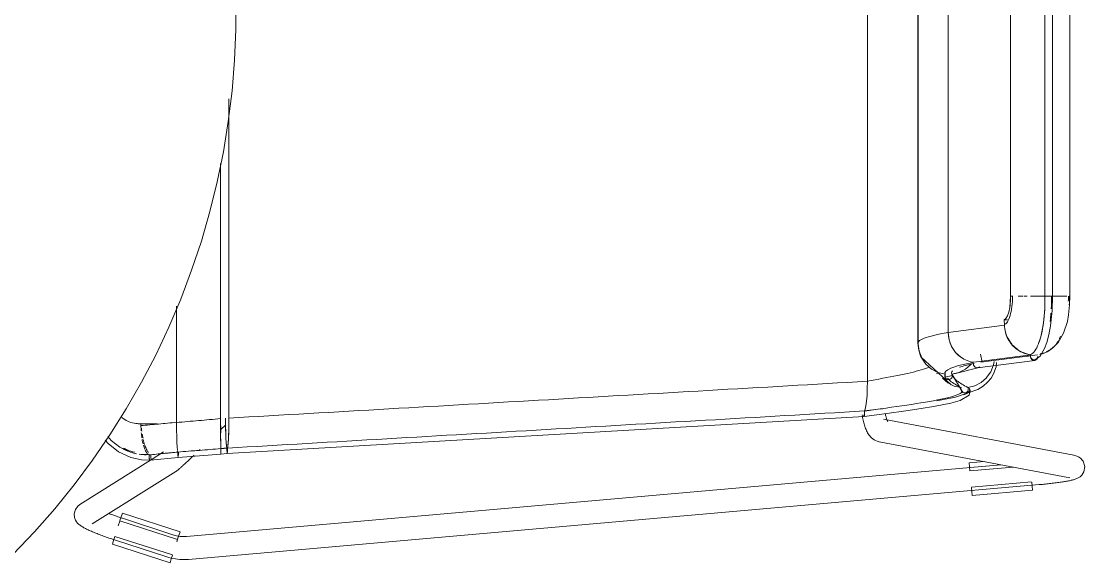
# Model space of a CAD drawing. Header units: millimetres. Extents: x 155927 to 295199, y -4084 to 97293.
# Drawn here: x 157572 to 158126, y 30921 to 31203 of the extents above; entities that cross this region are included whole.
import ezdxf

# ---------------------------------------------------------------- set-up
doc = ezdxf.new("R2010")
doc.units = ezdxf.units.MM
doc.header["$MEASUREMENT"] = 0
doc.layers.add('I-FURN', color=8, linetype='CONTINUOUS', lineweight=9)

msp = doc.modelspace()

# ---------------------------------------------------------------- linework, layer by layer
at = {"layer": 'I-FURN'}
for p, q in [((158012.51, 31015.99), (158012.51, 31399.39)), ((158012.51, 31399.39), (158012.51, 31015.99)), ((158038.86, 31379.54), (158038.86, 31074.74)), ((158039.01, 31035.3), (158039.01, 31380.08)), ((158039.01, 31380.08), (158039.01, 31035.3)), ((158054.61, 31041.33), (158054.61, 31374.04)), ((158054.61, 31374.04), (158054.61, 31041.33)), ((158087.08, 31355.11), (158087.08, 31060.26)), ((158087.14, 31060.26), (158087.14, 31355.11)), ((158104.98, 31355.11), (158104.98, 31060.26)), ((158108.94, 31060.26), (158108.94, 31355.11)), ((158117.98, 31060.26), (158117.98, 31355.11)), ((157683.38, 31199.05), (157683.47, 31207.69)), ((157682.71, 31183.07), (157683.38, 31199.05)), ((157681.41, 31167.12), (157682.71, 31183.07)), ((157679.47, 31151.24), (157681.41, 31167.12)), ((157679.78, 30996.74), (157679.78, 31163.01)), ((157679.78, 31163.01), (157679.78, 30996.74)), ((157676.9, 31135.45), (157679.47, 31151.24)), ((157673.69, 31119.77), (157676.9, 31135.45)), ((157675.46, 30996.47), (157675.46, 31129.3)), ((157675.46, 31129.3), (157675.46, 30996.47)), ((157669.86, 31104.24), (157673.69, 31119.77)), ((157665.42, 31088.87), (157669.86, 31104.24)), ((157660.36, 31073.69), (157665.42, 31088.87)), ((157654.7, 31058.73), (157660.36, 31073.69)), ((158038.86, 31074.74), (158038.86, 31035.83)), ((157648.45, 31044), (157654.7, 31058.73)), ((158086.97, 31057.22), (158086.65, 31054.37)), ((158087.08, 31060.26), (158086.97, 31057.22)), ((158093.45, 31060.26), (158090.99, 31060.26)), ((158095.81, 31060.26), (158093.97, 31060.26)), ((158101, 31060.26), (158097.44, 31060.26)), ((158101.19, 31060.26), (158105.01, 31060.26)), ((158105.01, 31060.26), (158101.19, 31060.26)), ((158104.9, 31054.04), (158104.98, 31060.26)), ((158108.94, 31060.26), (158105.09, 31060.26)), ((158105.09, 31060.26), (158105.31, 31060.26)), ((158105.31, 31060.26), (158105.64, 31060.26)), ((158105.64, 31060.26), (158106.06, 31060.26)), ((158106.06, 31060.26), (158106.53, 31060.26)), ((158106.53, 31060.26), (158107.03, 31060.26)), ((158107.03, 31060.26), (158107.53, 31060.26)), ((158107.53, 31060.26), (158107.98, 31060.26)), ((158107.98, 31060.26), (158108.37, 31060.26)), ((158108.37, 31060.26), (158108.67, 31060.26)), ((158108.67, 31060.26), (158108.87, 31060.26)), ((158108.7, 31060.26), (158111.72, 31060.26)), ((158114.46, 31060.26), (158108.7, 31060.26)), ((158108.79, 31052.7), (158108.94, 31060.26)), ((158108.87, 31060.26), (158108.94, 31060.26)), ((158111.86, 31060.26), (158112.01, 31060.26)), ((158116.49, 31060.26), (158114.73, 31060.26)), ((158117.96, 31060.26), (158117.68, 31060.26)), ((158117.81, 31060.26), (158117.98, 31060.26)), ((158117.9, 31055.74), (158117.98, 31060.26)), ((157652.49, 31055.08), (157652.49, 30994.53)), ((157652.49, 30994.53), (157652.49, 31055.08)), ((158086.14, 31051.88), (158085.47, 31049.9)), ((158086.65, 31054.37), (158086.14, 31051.88)), ((158104.37, 31047.47), (158104.9, 31054.04)), ((158107.99, 31044.81), (158108.79, 31052.7)), ((158117.38, 31050.53), (158117.9, 31055.74)), ((158084.68, 31048.55), (158083.82, 31047.91)), ((158083.82, 31047.91), (158085.48, 31047.91)), ((158083.82, 31047.91), (158083.89, 31045.19)), ((158085.47, 31049.9), (158084.68, 31048.55)), ((158103.77, 31043.46), (158104.37, 31047.47)), ((158114.7, 31040.89), (158116.73, 31047.04)), ((158116.73, 31047.04), (158117.38, 31050.53)), ((157641.61, 31029.54), (157648.45, 31044)), ((158083.89, 31045.19), (158054.61, 31041.33)), ((158054.61, 31041.33), (158055.09, 31037.56)), ((158102.81, 31039.03), (158103.77, 31043.46)), ((158106.05, 31036.06), (158107.13, 31040.1)), ((158107.13, 31040.1), (158107.99, 31044.81)), ((158111.83, 31036.17), (158114.7, 31040.89)), ((158039.3, 31032.08), (158038.86, 31035.83)), ((158039.49, 31031.51), (158039.01, 31035.3)), ((158039.01, 31035.3), (158039.48, 31031.5)), ((158055.09, 31037.56), (158056.4, 31034.02)), ((158101.71, 31035.59), (158102.81, 31039.03)), ((158104.85, 31032.89), (158106.05, 31036.06)), ((158110, 31034.19), (158111.83, 31036.17)), ((157634.2, 31015.36), (157641.61, 31029.54)), ((158041.03, 31027.62), (158039.3, 31032.08)), ((158039.48, 31031.5), (158040.85, 31027.93)), ((158040.86, 31027.94), (158039.49, 31031.51)), ((158040.43, 31028.72), (158039.73, 31030.64)), ((158056.4, 31034.02), (158058.48, 31030.9)), ((158058.48, 31030.9), (158061.22, 31028.41)), ((158067.99, 31025.78), (158097.69, 31029.63)), ((158072.31, 31025.93), (158071.52, 31029.95)), ((158101.23, 31029.65), (158071.53, 31025.8)), ((158095.26, 31028.88), (158097.7, 31029.19)), ((158100.17, 31027.17), (158102.55, 31029.06)), ((158102.55, 31029.06), (158104.85, 31032.89)), ((158105.66, 31031.19), (158107.93, 31032.52)), ((158107.93, 31032.52), (158110, 31034.19)), ((158056.13, 31014.12), (158040.43, 31028.72)), ((158040.85, 31027.93), (158043.02, 31024.8)), ((158043.03, 31024.8), (158040.86, 31027.94)), ((158043.02, 31024.8), (158045.89, 31022.29)), ((158045.9, 31022.29), (158043.03, 31024.8)), ((158063.62, 31022.29), (158066.49, 31024.8)), ((158067.83, 31025.31), (158067.79, 31024.82)), ((158067.79, 31024.82), (158067.87, 31024.33)), ((158067.87, 31024.33), (158068.06, 31023.87)), ((158068.06, 31023.87), (158068.37, 31023.49)), ((158068.37, 31023.49), (158068.75, 31023.2)), ((158099.67, 31026.81), (158069.89, 31022.95)), ((158070.57, 31023.19), (158070.96, 31023.49)), ((158076.83, 31020.89), (158078.23, 31024.41)), ((158078.59, 31026.15), (158078.22, 31024.41)), ((158078.23, 31024.41), (158078.6, 31026.15)), ((158078.27, 31019.82), (158079.57, 31023.42)), ((158079.57, 31023.42), (158079.86, 31025.69)), ((158045.89, 31022.29), (158049.29, 31020.54)), ((158049.29, 31020.54), (158045.9, 31022.29)), ((158049.29, 31020.54), (158053, 31019.64)), ((158052.8, 31018.68), (158052.84, 31019.18)), ((158052.84, 31019.17), (158052.8, 31018.68)), ((158052.89, 31018.19), (158052.8, 31018.68)), ((158052.8, 31018.68), (158052.88, 31018.18)), ((158052.84, 31019.18), (158053, 31019.65)), ((158053, 31019.64), (158052.84, 31019.17)), ((158052.88, 31018.18), (158053.09, 31017.73)), ((158053.09, 31017.74), (158052.89, 31018.19)), ((158052.9, 31018.13), (158056.79, 31018.97)), ((158053.03, 31017.83), (158052.99, 31020.71)), ((158053.4, 31017.35), (158053.09, 31017.74)), ((158053.09, 31017.73), (158053.4, 31017.35)), ((158056.42, 31017.74), (158056.11, 31017.35)), ((158056.11, 31017.35), (158056.43, 31017.73)), ((158056.62, 31018.19), (158056.42, 31017.74)), ((158056.43, 31017.73), (158056.63, 31018.18)), ((158058.36, 31020), (158056.49, 31019.68)), ((158056.51, 31019.64), (158060.22, 31020.54)), ((158056.51, 31019.65), (158056.67, 31019.18)), ((158056.67, 31019.17), (158056.51, 31019.64)), ((158062.32, 31010.01), (158056.61, 31019.4)), ((158056.71, 31018.68), (158056.62, 31018.19)), ((158056.63, 31018.18), (158056.71, 31018.68)), ((158056.67, 31019.18), (158056.71, 31018.68)), ((158056.71, 31018.68), (158056.67, 31019.17)), ((158069.97, 31022.97), (158058.36, 31020)), ((158060.22, 31020.54), (158063.62, 31022.29)), ((158068.75, 31023.2), (158069.19, 31023.01)), ((158069.19, 31023.01), (158069.66, 31022.94)), ((158069.66, 31022.94), (158070.13, 31023.01)), ((158070.13, 31023.01), (158070.57, 31023.19)), ((158074.65, 31017.81), (158076.83, 31020.89)), ((158076.93, 31017.55), (158078.27, 31019.82)), ((157626.23, 31001.49), (157634.2, 31015.36)), ((158012.3, 31008.68), (158012.45, 31012.22)), ((158012.45, 31012.16), (158012.3, 31008.68)), ((158012.45, 31012.22), (158012.51, 31015.99)), ((158012.51, 31015.91), (158012.45, 31012.22)), ((158054.45, 31015.07), (158051.62, 31017.46)), ((158051.62, 31017.46), (158054.45, 31015.06)), ((158053.8, 31017.06), (158053.4, 31017.35)), ((158053.4, 31017.35), (158053.8, 31017.06)), ((158054.27, 31016.87), (158053.8, 31017.06)), ((158053.8, 31017.06), (158054.27, 31016.87)), ((158054.76, 31016.81), (158054.27, 31016.87)), ((158054.27, 31016.87), (158054.76, 31016.8)), ((158054.45, 31015.06), (158057.78, 31013.42)), ((158057.78, 31013.43), (158054.46, 31015.07)), ((158055.25, 31016.87), (158054.76, 31016.81)), ((158054.76, 31016.8), (158055.25, 31016.87)), ((158055.71, 31017.06), (158055.25, 31016.87)), ((158055.25, 31016.87), (158055.71, 31017.06)), ((158056.11, 31017.35), (158055.71, 31017.06)), ((158055.71, 31017.06), (158056.11, 31017.35)), ((158061.39, 31012.63), (158057.78, 31013.43)), ((158057.78, 31013.42), (158061.39, 31012.63)), ((158061.21, 31011.66), (158061.24, 31012.16)), ((158061.24, 31012.16), (158061.21, 31011.66)), ((158061.24, 31012.16), (158061.39, 31012.63)), ((158061.39, 31012.63), (158061.24, 31012.16)), ((158064.88, 31012.69), (158068.51, 31013.59)), ((158064.88, 31012.69), (158065.04, 31012.22)), ((158065.04, 31012.21), (158064.88, 31012.69)), ((158068.51, 31013.59), (158071.83, 31015.33)), ((158070.08, 31011.57), (158072.91, 31013.39)), ((158071.83, 31015.33), (158074.5, 31017.63)), ((158072.91, 31013.39), (158075.15, 31015.38)), ((158075.15, 31015.38), (158076.93, 31017.55)), ((158012.06, 31005.58), (158012.3, 31008.68)), ((158012.3, 31008.64), (158012.06, 31005.58)), ((158048.71, 31005.68), (158058.37, 31007.58)), ((158058.37, 31007.58), (158070.08, 31011.57)), ((158060.93, 31005.91), (158065.57, 31008.68)), ((158061.3, 31011.17), (158061.21, 31011.66)), ((158061.21, 31011.66), (158061.3, 31011.17)), ((158061.51, 31010.72), (158061.3, 31011.17)), ((158061.3, 31011.17), (158061.51, 31010.72)), ((158061.83, 31010.34), (158061.51, 31010.72)), ((158061.51, 31010.72), (158061.83, 31010.34)), ((158062.23, 31010.05), (158061.83, 31010.34)), ((158061.83, 31010.34), (158062.23, 31010.05)), ((158062.69, 31009.87), (158062.23, 31010.05)), ((158062.23, 31010.05), (158062.69, 31009.87)), ((158063.18, 31009.81), (158062.69, 31009.87)), ((158062.69, 31009.87), (158063.18, 31009.81)), ((158063.66, 31009.89), (158063.18, 31009.81)), ((158063.18, 31009.81), (158063.66, 31009.88)), ((158064.11, 31010.08), (158063.66, 31009.89)), ((158063.66, 31009.88), (158064.11, 31010.08)), ((158064.51, 31010.38), (158064.11, 31010.08)), ((158064.11, 31010.08), (158064.51, 31010.38)), ((158064.81, 31010.77), (158064.51, 31010.38)), ((158064.51, 31010.38), (158064.82, 31010.77)), ((158065.01, 31011.22), (158064.81, 31010.77)), ((158064.82, 31010.77), (158065.01, 31011.22)), ((158065.08, 31011.72), (158065.01, 31011.22)), ((158065.01, 31011.22), (158065.09, 31011.72)), ((158065.57, 31008.68), (158066.1, 31010.86)), ((158066.1, 31010.86), (158065.8, 31011.78)), ((157617.71, 30987.95), (157626.23, 31001.49)), ((158011.38, 31001.34), (158010.98, 31000.44)), ((158010.98, 31000.44), (158011.38, 31001.34)), ((158011.38, 31001.34), (158011.75, 31003.09)), ((158011.75, 31003.08), (158011.38, 31001.34)), ((158011.75, 31003.09), (158012.06, 31005.58)), ((158012.06, 31005.55), (158011.75, 31003.09)), ((158032.58, 31000.48), (158040.6, 31001.66)), ((158040.6, 31001.66), (158046.91, 31002.7)), ((158046.91, 31002.7), (158055.93, 31004.5)), ((158055.93, 31004.5), (158060.93, 31005.91)), ((157675.46, 30992.68), (157675.46, 30996.47)), ((157675.46, 30996.47), (157675.46, 30992.68)), ((157677.99, 30996.63), (157678.02, 30992.94)), ((158010.79, 30997.57), (157678.88, 30978.28)), ((157679.75, 30992.95), (157679.78, 30996.74)), ((158009.88, 30997.68), (158009.77, 30998.38)), ((158010.01, 30996.98), (158009.88, 30997.68)), ((158010.14, 30996.3), (158010.01, 30996.98)), ((158010.29, 30995.63), (158010.14, 30996.3)), ((158010.44, 30994.98), (158010.29, 30995.63)), ((158010.61, 30998.49), (158010.64, 30998.11)), ((158010.64, 30998.11), (158010.61, 30998.49)), ((158010.64, 30998.11), (158010.69, 30997.82)), ((158010.69, 30997.82), (158010.64, 30998.11)), ((158010.74, 30997.64), (158010.79, 30997.57)), ((158010.79, 30997.57), (158010.74, 30997.63)), ((158010.79, 30997.57), (158022.65, 30999.13)), ((158010.9, 30997.84), (158010.94, 30998.14)), ((158010.94, 30998.13), (158010.9, 30997.83)), ((158010.94, 30998.14), (158010.97, 30998.52)), ((158010.97, 30998.52), (158010.94, 30998.13)), ((158010.97, 30998.52), (158010.99, 30998.98)), ((158010.99, 30998.97), (158010.97, 30998.52)), ((158011, 30999.97), (158010.98, 31000.44)), ((158010.98, 31000.44), (158011, 30999.97)), ((158010.99, 30998.98), (158011, 30999.47)), ((158011, 30999.47), (158010.99, 30998.97)), ((158011, 30999.47), (158011, 30999.97)), ((158011, 30999.97), (158011, 30999.47)), ((158120.16, 30977.36), (158020.87, 30996.17)), ((158021.9, 30998.72), (158021.8, 30999.21)), ((158022, 30998.25), (158021.9, 30998.72)), ((158022.1, 30997.8), (158022, 30998.25)), ((158022.21, 30997.38), (158022.1, 30997.8)), ((158022.32, 30996.99), (158022.21, 30997.38)), ((158022.42, 30996.62), (158022.32, 30996.99)), ((158022.53, 30996.29), (158022.42, 30996.62)), ((158022.64, 30995.98), (158022.53, 30996.29)), ((158022.74, 30995.71), (158022.64, 30995.98)), ((158022.65, 30999.13), (158032.58, 31000.48)), ((158022.84, 30995.48), (158022.74, 30995.71)), ((157632.7, 30993.82), (157642.45, 30993.82)), ((157633.94, 30992.83), (157633.94, 30993.88)), ((157652.49, 30994.53), (157652.52, 30990.77)), ((157652.52, 30990.77), (157652.49, 30994.41)), ((157652.59, 30987.23), (157652.52, 30990.67)), ((157652.52, 30990.67), (157652.59, 30987.23)), ((157675.47, 30989.12), (157675.46, 30992.68)), ((157675.46, 30992.68), (157675.47, 30989.12)), ((157675.47, 30990.68), (157678.14, 30993.25)), ((157675.59, 30992.68), (157675.58, 30989.13)), ((157675.58, 30989.12), (157675.59, 30992.68)), ((157678.02, 30992.94), (157678.09, 30989.39)), ((157679.67, 30989.39), (157679.75, 30992.95)), ((158010.6, 30994.33), (158010.44, 30994.98)), ((158010.77, 30993.7), (158010.6, 30994.33)), ((158010.96, 30993.09), (158010.77, 30993.7)), ((158011.15, 30992.48), (158010.96, 30993.09)), ((158011.36, 30991.89), (158011.15, 30992.48)), ((158011.58, 30991.31), (158011.36, 30991.89)), ((158011.81, 30990.74), (158011.58, 30991.31)), ((158012.06, 30990.18), (158011.81, 30990.74)), ((158012.34, 30989.63), (158012.06, 30990.18)), ((158022.92, 30995.29), (158022.84, 30995.48)), ((158023, 30995.13), (158022.92, 30995.29)), ((158023.04, 30995.05), (158023, 30995.13)), ((158023.09, 30994.97), (158023.04, 30995.05)), ((158023.1, 30994.95), (158023.09, 30994.97)), ((157608.65, 30974.76), (157617.71, 30987.95)), ((157615.37, 30985.17), (157616.77, 30983.42)), ((157616.7, 30987.23), (157618.44, 30985.15)), ((157618.44, 30985.15), (157623.01, 30981.66)), ((157652.59, 30987.23), (157652.71, 30984.14)), ((157652.71, 30984.13), (157652.59, 30987.17)), ((157675.48, 30985.99), (157675.47, 30989.12)), ((157675.47, 30989.12), (157675.48, 30985.98)), ((157675.49, 30983.48), (157675.48, 30985.98)), ((157675.48, 30985.98), (157675.49, 30983.48)), ((157675.57, 30986), (157675.56, 30983.5)), ((157675.56, 30983.5), (157675.57, 30986)), ((157678.09, 30989.39), (157678.22, 30986.27)), ((157678.22, 30986.27), (157678.38, 30983.78)), ((157679.39, 30983.76), (157679.55, 30986.26)), ((157679.55, 30986.26), (157679.67, 30989.39)), ((158012.63, 30989.09), (158012.34, 30989.63)), ((158012.95, 30988.55), (158012.63, 30989.09)), ((158013.31, 30988.02), (158012.95, 30988.55)), ((158013.71, 30987.48), (158013.31, 30988.02)), ((158014.16, 30986.95), (158013.71, 30987.48)), ((158014.68, 30986.43), (158014.16, 30986.95)), ((158015.28, 30985.92), (158014.68, 30986.43)), ((158015.97, 30985.44), (158015.28, 30985.92)), ((158016.76, 30985), (158015.97, 30985.44)), ((158017.65, 30984.64), (158016.76, 30985)), ((158018.64, 30984.38), (158017.65, 30984.64)), ((157616.77, 30983.42), (157622.3, 30979.08)), ((157622.3, 30979.08), (157628.62, 30976.18)), ((157623.01, 30981.66), (157626.7, 30979.75)), ((157645.68, 30979.1), (157639.24, 30975.06)), ((157652.71, 30984.14), (157652.86, 30981.66)), ((157652.86, 30981.65), (157652.71, 30984.09)), ((157652.86, 30981.66), (157653, 30980.19)), ((157653, 30980.19), (157652.86, 30981.64)), ((157653.04, 30979.92), (157653.23, 30979.03)), ((157653.23, 30979.03), (157653.04, 30979.92)), ((157653.23, 30979.03), (157653.22, 30978.56)), ((157653.22, 30978.56), (157653.23, 30979.03)), ((157653.42, 30978.55), (157653.42, 30979.02)), ((157653.42, 30979.02), (157653.42, 30978.55)), ((157664.28, 30979.91), (157664.79, 30980.39)), ((157675.5, 30981.74), (157675.49, 30983.48)), ((157675.49, 30983.48), (157675.5, 30981.73)), ((157675.52, 30980.85), (157675.5, 30981.74)), ((157675.5, 30981.73), (157675.52, 30980.85)), ((157675.52, 30980.38), (157675.52, 30980.85)), ((157675.52, 30980.85), (157675.52, 30980.37)), ((157675.52, 30979.88), (157675.52, 30980.38)), ((157675.52, 30980.37), (157675.52, 30979.88)), ((157675.52, 30979.39), (157675.52, 30979.88)), ((157675.52, 30979.88), (157675.52, 30979.39)), ((157675.52, 30978.94), (157675.52, 30979.39)), ((157675.52, 30979.39), (157675.52, 30978.94)), ((157675.52, 30978.56), (157675.52, 30978.94)), ((157675.52, 30978.94), (157675.52, 30978.55)), ((157675.53, 30980.85), (157675.53, 30980.38)), ((157675.53, 30980.38), (157675.53, 30980.85)), ((157675.53, 30980.38), (157675.53, 30979.89)), ((157675.53, 30979.88), (157675.53, 30980.38)), ((157675.53, 30979.89), (157675.53, 30979.4)), ((157675.53, 30979.39), (157675.53, 30979.88)), ((157675.53, 30979.4), (157675.53, 30978.95)), ((157675.53, 30978.94), (157675.53, 30979.39)), ((157675.53, 30978.95), (157675.53, 30978.56)), ((157675.53, 30978.56), (157675.53, 30978.94)), ((157675.56, 30983.5), (157675.55, 30981.75)), ((157675.55, 30981.75), (157675.56, 30983.5)), ((157678.38, 30983.78), (157678.57, 30982.03)), ((157678.57, 30982.03), (157678.78, 30981.12)), ((157678.78, 30981.12), (157678.77, 30980.66)), ((157678.77, 30980.66), (157678.77, 30980.16)), ((157678.77, 30980.16), (157678.78, 30979.67)), ((157678.78, 30979.67), (157678.79, 30979.22)), ((157678.79, 30979.22), (157678.81, 30978.83)), ((157678.96, 30978.83), (157678.98, 30979.21)), ((157678.98, 30981.12), (157679.19, 30982.01)), ((157678.99, 30980.65), (157678.98, 30981.12)), ((157678.98, 30979.21), (157678.99, 30979.66)), ((157678.99, 30980.15), (157678.99, 30980.65)), ((157678.99, 30979.66), (157678.99, 30980.15)), ((157679.19, 30982.01), (157679.39, 30983.76)), ((158018.64, 30984.38), (158117.93, 30965.57)), ((157599.08, 30961.94), (157608.65, 30974.76)), ((157638.87, 30974.83), (157602.1, 30951.79)), ((157628.62, 30976.18), (157634.26, 30974.97)), ((157634.26, 30974.97), (157639.72, 30974.88)), ((157653.32, 30976.18), (157638.83, 30974.76)), ((157653.22, 30978.56), (157653.22, 30978.06)), ((157653.22, 30978.07), (157653.22, 30978.56)), ((157653.22, 30977.57), (157653.22, 30978.07)), ((157653.22, 30978.06), (157653.22, 30977.57)), ((157653.22, 30977.57), (157653.23, 30977.12)), ((157653.23, 30977.12), (157653.22, 30977.57)), ((157653.23, 30977.12), (157653.25, 30976.73)), ((157653.25, 30976.74), (157653.23, 30977.12)), ((157653.27, 30976.44), (157653.25, 30976.74)), ((157653.25, 30976.73), (157653.27, 30976.44)), ((157653.27, 30976.44), (157653.3, 30976.25)), ((157653.32, 30976.18), (157653.3, 30976.25)), ((157653.3, 30976.25), (157653.32, 30976.18)), ((157675.52, 30978.01), (157653.32, 30976.18)), ((157653.35, 30976.25), (157653.32, 30976.18)), ((157653.32, 30976.18), (157653.35, 30976.24)), ((157653.35, 30976.24), (157653.37, 30976.43)), ((157653.37, 30976.43), (157653.35, 30976.25)), ((157653.39, 30976.73), (157653.37, 30976.43)), ((157653.37, 30976.43), (157653.39, 30976.72)), ((157653.41, 30977.11), (157653.42, 30977.56)), ((157653.42, 30977.56), (157653.41, 30977.11)), ((157653.43, 30978.05), (157653.42, 30978.55)), ((157653.42, 30978.55), (157653.43, 30978.05)), ((157653.42, 30977.56), (157653.43, 30978.05)), ((157653.43, 30978.05), (157653.42, 30977.56)), ((157656.94, 30973.04), (157657.33, 30973.4)), ((157657.33, 30973.4), (157657.73, 30973.77)), ((157657.73, 30973.77), (157658.14, 30974.15)), ((157658.14, 30974.15), (157658.57, 30974.54)), ((157658.57, 30974.54), (157659, 30974.94)), ((157659, 30974.94), (157659.45, 30975.35)), ((157659.45, 30975.35), (157659.9, 30975.78)), ((157659.9, 30975.78), (157660.36, 30976.21)), ((157660.36, 30976.21), (157660.83, 30976.65)), ((157660.83, 30976.65), (157661.31, 30977.1)), ((157661.31, 30977.1), (157661.74, 30977.5)), ((157675.52, 30978.26), (157675.52, 30978.56)), ((157675.52, 30978.55), (157675.52, 30978.26)), ((157675.52, 30978.01), (157678.88, 30978.28)), ((157675.52, 30978.08), (157675.52, 30978.26)), ((157675.52, 30978.26), (157675.52, 30978.07)), ((157675.53, 30978.08), (157675.52, 30978.01)), ((157675.52, 30978.01), (157675.52, 30978.08)), ((157675.52, 30978.07), (157675.52, 30978.01)), ((157675.52, 30978.01), (157675.53, 30978.07)), ((157675.53, 30978.56), (157675.53, 30978.27)), ((157675.53, 30978.26), (157675.53, 30978.56)), ((157675.53, 30978.27), (157675.53, 30978.08)), ((157675.53, 30978.07), (157675.53, 30978.26)), ((157678.81, 30978.83), (157678.83, 30978.54)), ((157678.83, 30978.54), (157678.85, 30978.35)), ((157678.85, 30978.35), (157678.88, 30978.28)), ((157678.88, 30978.28), (157678.91, 30978.35)), ((157678.91, 30978.35), (157678.94, 30978.54)), ((157678.94, 30978.54), (157678.96, 30978.83)), ((158073.47, 30974.12), (158065.58, 30973.42)), ((158065.76, 30971.38), (158065.58, 30973.42)), ((158120.58, 30977.27), (158120.16, 30977.36)), ((158121.1, 30977.13), (158120.58, 30977.27)), ((158121.72, 30976.92), (158121.1, 30977.13)), ((158122.52, 30976.54), (158121.72, 30976.92)), ((158123.6, 30975.8), (158122.52, 30976.54)), ((158124.92, 30974.22), (158123.6, 30975.8)), ((158124.92, 30974.22), (158125.76, 30971.47)), ((157608.47, 30941.63), (157652.06, 30968.93)), ((157652.06, 30968.93), (157652.38, 30969.15)), ((157652.38, 30969.15), (157652.64, 30969.33)), ((157652.64, 30969.33), (157652.87, 30969.5)), ((157652.87, 30969.5), (157653.09, 30969.68)), ((157653.09, 30969.68), (157653.31, 30969.86)), ((157653.31, 30969.86), (157653.54, 30970.05)), ((157653.54, 30970.05), (157653.78, 30970.25)), ((157653.78, 30970.25), (157654.03, 30970.46)), ((157654.03, 30970.46), (157654.3, 30970.69)), ((157654.3, 30970.69), (157654.58, 30970.93)), ((157654.58, 30970.93), (157654.88, 30971.19)), ((157654.88, 30971.19), (157655.18, 30971.46)), ((157655.18, 30971.46), (157655.51, 30971.75)), ((157655.51, 30971.75), (157655.84, 30972.05)), ((157655.84, 30972.05), (157656.19, 30972.37)), ((157656.19, 30972.37), (157656.56, 30972.7)), ((157656.56, 30972.7), (157656.94, 30973.04)), ((158082.06, 30972.37), (157657.71, 30935.09)), ((158065.94, 30969.31), (158065.76, 30971.38)), ((158065.95, 30969.19), (158088.43, 30971.17)), ((158125.27, 30968.71), (158124.23, 30967.05)), ((158125.76, 30971.47), (158125.27, 30968.71)), ((158098.1, 30963.5), (158066.69, 30960.74)), ((158098.11, 30963.38), (158098.29, 30961.31)), ((158104.49, 30962.31), (158103.74, 30962.24)), ((158105.23, 30962.38), (158104.49, 30962.31)), ((158105.97, 30962.46), (158105.23, 30962.38)), ((158106.7, 30962.54), (158105.97, 30962.46)), ((158107.43, 30962.62), (158106.7, 30962.54)), ((158108.15, 30962.7), (158107.43, 30962.62)), ((158108.86, 30962.78), (158108.15, 30962.7)), ((158109.56, 30962.87), (158108.86, 30962.78)), ((158110.25, 30962.95), (158109.56, 30962.87)), ((158110.92, 30963.04), (158110.25, 30962.95)), ((158111.58, 30963.13), (158110.92, 30963.04)), ((158112.23, 30963.22), (158111.58, 30963.13)), ((158112.87, 30963.31), (158112.23, 30963.22)), ((158113.49, 30963.4), (158112.87, 30963.31)), ((158114.09, 30963.49), (158113.49, 30963.4)), ((158114.68, 30963.58), (158114.09, 30963.49)), ((158115.24, 30963.67), (158114.68, 30963.58)), ((158115.8, 30963.76), (158115.24, 30963.67)), ((158116.33, 30963.86), (158115.8, 30963.76)), ((158116.84, 30963.95), (158116.33, 30963.86)), ((158117.34, 30964.05), (158116.84, 30963.95)), ((158117.82, 30964.14), (158117.34, 30964.05)), ((158118.28, 30964.24), (158117.82, 30964.14)), ((158118.72, 30964.34), (158118.28, 30964.24)), ((158119.15, 30964.44), (158118.72, 30964.34)), ((158119.56, 30964.54), (158119.15, 30964.44)), ((158119.96, 30964.65), (158119.56, 30964.54)), ((158120.36, 30964.76), (158119.96, 30964.65)), ((158120.75, 30964.89), (158120.36, 30964.76)), ((158121.16, 30965.03), (158120.75, 30964.89)), ((158121.58, 30965.2), (158121.16, 30965.03)), ((158122.06, 30965.42), (158121.58, 30965.2)), ((158122.62, 30965.72), (158122.06, 30965.42)), ((158123.32, 30966.2), (158122.62, 30965.72)), ((158124.23, 30967.05), (158123.32, 30966.2)), ((157589, 30949.51), (157599.08, 30961.94)), ((157658.76, 30923.14), (158102.08, 30962.09)), ((158066.88, 30958.56), (158066.7, 30960.62)), ((158067.06, 30956.51), (158066.88, 30958.56)), ((158098.47, 30959.27), (158067.06, 30956.51)), ((158098.29, 30961.31), (158098.47, 30959.27)), ((158102.24, 30962.1), (158102.08, 30962.09)), ((158102.99, 30962.17), (158102.24, 30962.1)), ((158103.74, 30962.24), (158102.99, 30962.17)), ((157600.98, 30950.9), (157602.1, 30951.79)), ((157578.43, 30937.5), (157589, 30949.51)), ((157599.75, 30949.17), (157599.17, 30946.94)), ((157599.17, 30946.94), (157599.34, 30944.97)), ((157600.98, 30950.9), (157599.75, 30949.17)), ((157617.36, 30946.99), (157617.98, 30946.76)), ((157617.98, 30946.76), (157618.62, 30946.52)), ((157618.62, 30946.52), (157619.26, 30946.29)), ((157619.26, 30946.29), (157619.92, 30946.05)), ((157619.92, 30946.05), (157620.59, 30945.81)), ((157620.59, 30945.81), (157621.26, 30945.58)), ((157623.65, 30945.31), (157624.29, 30947.27)), ((157654.29, 30937.58), (157624.29, 30947.27)), ((157599.34, 30944.97), (157599.86, 30943.59)), ((157599.86, 30943.59), (157600.43, 30942.67)), ((157600.43, 30942.67), (157600.95, 30942.05)), ((157600.95, 30942.05), (157601.41, 30941.58)), ((157601.41, 30941.58), (157601.84, 30941.21)), ((157601.84, 30941.21), (157602.24, 30940.9)), ((157602.24, 30940.9), (157602.63, 30940.62)), ((157602.63, 30940.62), (157603.02, 30940.37)), ((157603.02, 30940.37), (157603.41, 30940.12)), ((157603.41, 30940.12), (157603.81, 30939.89)), ((157621.26, 30945.58), (157621.94, 30945.35)), ((157621.94, 30945.35), (157622.62, 30945.11)), ((157622.95, 30943.13), (157622.15, 30940.65)), ((157622.62, 30945.11), (157623.31, 30944.88)), ((157622.98, 30943.22), (157652.99, 30933.54)), ((157623.02, 30943.34), (157623.65, 30945.31)), ((157623.31, 30944.88), (157624, 30944.66)), ((157624, 30944.66), (157624.33, 30944.55)), ((157651.15, 30935.83), (157624.33, 30944.55)), ((157567.39, 30925.92), (157578.43, 30937.5)), ((157603.81, 30939.89), (157604.22, 30939.66)), ((157604.22, 30939.66), (157604.65, 30939.43)), ((157604.65, 30939.43), (157605.09, 30939.2)), ((157605.09, 30939.2), (157605.54, 30938.97)), ((157605.54, 30938.97), (157606.02, 30938.74)), ((157606.02, 30938.74), (157606.51, 30938.51)), ((157606.51, 30938.51), (157607.02, 30938.27)), ((157607.02, 30938.27), (157607.55, 30938.03)), ((157607.55, 30938.03), (157608.09, 30937.79)), ((157608.09, 30937.79), (157608.65, 30937.55)), ((157608.65, 30937.55), (157609.23, 30937.31)), ((157609.23, 30937.31), (157609.83, 30937.06)), ((157609.83, 30937.06), (157610.44, 30936.81)), ((157610.44, 30936.81), (157611.06, 30936.56)), ((157611.06, 30936.56), (157611.7, 30936.31)), ((157611.7, 30936.31), (157612.36, 30936.05)), ((157612.36, 30936.05), (157613.02, 30935.8)), ((157613.02, 30935.8), (157613.7, 30935.54)), ((157613.7, 30935.54), (157614.39, 30935.29)), ((157614.39, 30935.29), (157615.09, 30935.04)), ((157615.09, 30935.04), (157615.79, 30934.78)), ((157615.79, 30934.78), (157616.51, 30934.53)), ((157619.7, 30933.06), (157620.34, 30935.04)), ((157650.38, 30925.47), (157620.37, 30935.15)), ((157651.17, 30935.83), (157651.15, 30935.83)), ((157651.81, 30935.64), (157651.17, 30935.83)), ((157652.45, 30935.47), (157651.81, 30935.64)), ((157653.1, 30935.33), (157652.45, 30935.47)), ((157653.66, 30935.63), (157653.02, 30933.65)), ((157653.75, 30935.22), (157653.1, 30935.33)), ((157654.29, 30937.58), (157653.66, 30935.63)), ((157654.4, 30935.13), (157653.75, 30935.22)), ((157655.06, 30935.07), (157654.4, 30935.13)), ((157655.72, 30935.03), (157655.06, 30935.07)), ((157656.39, 30935.03), (157655.72, 30935.03)), ((157657.05, 30935.05), (157656.39, 30935.03)), ((157657.71, 30935.09), (157657.05, 30935.05)), ((157616.51, 30934.53), (157617.23, 30934.27)), ((157617.23, 30934.27), (157617.96, 30934.02)), ((157617.96, 30934.02), (157618.69, 30933.78)), ((157618.69, 30933.78), (157619.43, 30933.53)), ((157619.07, 30931.11), (157619.7, 30933.06)), ((157649.08, 30921.42), (157619.07, 30931.11)), ((157619.43, 30933.53), (157620.17, 30933.28)), ((157620.17, 30933.28), (157620.62, 30933.14)), ((157620.62, 30933.14), (157647.44, 30924.42)), ((157652.95, 30933.44), (157652.58, 30932.27)), ((157647.44, 30924.42), (157648.54, 30924.09)), ((157648.54, 30924.09), (157649.64, 30923.8)), ((157649.64, 30923.8), (157650.76, 30923.56)), ((157650.34, 30925.35), (157649.71, 30923.38)), ((157650.76, 30923.56), (157651.88, 30923.36)), ((157649.71, 30923.38), (157649.08, 30921.42)), ((157651.88, 30923.36), (157653.01, 30923.21)), ((157653.01, 30923.21), (157654.15, 30923.1)), ((157654.15, 30923.1), (157655.29, 30923.04)), ((157655.29, 30923.04), (157656.43, 30923.03)), ((157656.43, 30923.03), (157657.57, 30923.06)), ((157657.57, 30923.06), (157658.71, 30923.13)), ((157658.71, 30923.13), (157658.76, 30923.14))]:
    msp.add_line(p, q, dxfattribs=at)
for centre, major_axis, ratio, start_param, end_param in [((158102.23, 31060.26), (-15.75, 0), 0.000004, 0.290246, 0.472486), ((158113.7, 31060.26), (0, 12.4), 0.287441, 4.492176, 4.712389), ((158069.68, 31041.46), (0, 15.78), 0.955139, 1.579038, 2.545717), ((158069.68, 31041.46), (0, 15.78), 0.955139, 2.545839, 2.787386), ((158069.68, 31041.46), (0, 15.78), 0.955139, 2.787556, 3.029056), ((158069.66, 31024.9), (0, 1.96), 0.955139, 1.359855, 3.903556)]:
    msp.add_ellipse(centre, major_axis=major_axis, ratio=ratio, start_param=start_param, end_param=end_param, dxfattribs=at)
for points in [[(158088.2, 31060.26), (158088.17, 31058.37), (158087.91, 31054.63), (158086.95, 31049.83), (158085.56, 31046.51), (158084.46, 31045.57), (158083.9, 31045.44)], [(158086.19, 31051.88), (158086.73, 31053.94), (158087.02, 31056.65), (158087.11, 31059.43)], [(158108.41, 31060.26), (158108.45, 31058.04), (158108.41, 31055.84), (158108.3, 31053.66)], [(158117.89, 31060.26), (158117.89, 31058.68), (158117.82, 31057.18), (158117.68, 31055.75)], [(158108.16, 31051.45), (158108.05, 31049.98), (158107.91, 31048.52), (158107.73, 31047.11)], [(158083.89, 31045.19), (158083.93, 31043.9), (158084.29, 31041.4), (158085.7, 31037.8), (158087.89, 31034.65), (158090.73, 31032.12), (158094.07, 31030.36), (158096.45, 31029.78), (158097.69, 31029.63)], [(158088, 31034.98), (158087.16, 31035.92), (158085.74, 31038.03), (158084.68, 31040.41), (158084.44, 31041.66)], [(158038.86, 31035.83), (158038.86, 31035.65), (158038.91, 31035.47), (158039.01, 31035.3)], [(158090.81, 31032.46), (158089.95, 31033.06), (158089.18, 31033.76), (158088.48, 31034.53)], [(158101.65, 31035.42), (158101.08, 31033.96), (158099.81, 31031.49), (158098.41, 31030.18), (158097.68, 31029.83)], [(158111.11, 31035.56), (158111.46, 31036.04), (158111.77, 31036.54), (158112.06, 31037.06)], [(158112.5, 31037.88), (158112.74, 31038.37), (158112.97, 31038.87), (158113.17, 31039.38)], [(158096.17, 31030.09), (158094.78, 31030.4), (158093.42, 31030.9), (158092.16, 31031.6)], [(158104.57, 31030.71), (158103.91, 31030.46), (158103.24, 31030.3), (158102.55, 31030.15)], [(158067.99, 31025.78), (158062.48, 31024.76), (158054.42, 31022.71), (158052.45, 31020.67), (158053, 31019.65)], [(158068.2, 31025.16), (158065.07, 31024.5), (158062.15, 31023.84), (158060.43, 31023.18)], [(158049.94, 31020.2), (158049.48, 31020.15), (158049.01, 31020.09), (158048.54, 31020.04)], [(158056.93, 31021.28), (158056.36, 31020.73), (158056.22, 31020.19), (158056.51, 31019.65)], [(158012.51, 31015.91), (157957.15, 31012.71), (157901.73, 31009.52), (157846.27, 31006.32)], [(157846.27, 31006.32), (157790.81, 31003.13), (157735.3, 30999.93), (157679.78, 30996.74)], [(158020.35, 31001.64), (158017.25, 31001.24), (158014.12, 31000.85), (158010.99, 31000.45)], [(157624.19, 30996.87), (157624.15, 30996.91), (157624.1, 30996.95), (157624.05, 30996.99)], [(157675.46, 30996.47), (157671.63, 30996.13), (157667.8, 30995.78), (157663.97, 30995.44)], [(157678.98, 30981.12), (157734.39, 30984.34), (157845.15, 30990.78), (157955.74, 30997.22), (158010.98, 31000.44)], [(157633.94, 30993.88), (157633.43, 30993.83), (157632.93, 30993.81), (157632.42, 30993.82)], [(157652.49, 30994.53), (157649.36, 30994.22), (157643.11, 30993.63), (157636.97, 30993.09), (157633.94, 30992.83)], [(157634.04, 30990.05), (157633.98, 30990.96), (157633.95, 30991.88), (157633.94, 30992.83)], [(157634.18, 30991.42), (157634.23, 30990.94), (157634.29, 30990.47), (157634.36, 30990.01)], [(157663.97, 30995.44), (157660.14, 30995.1), (157656.31, 30994.75), (157652.49, 30994.41)], [(157634.41, 30986.48), (157634.28, 30987.33), (157634.17, 30988.2), (157634.11, 30989.11)], [(157635.04, 30983.25), (157634.85, 30983.99), (157634.69, 30984.79), (157634.54, 30985.63)], [(157634.62, 30988.31), (157634.74, 30987.62), (157634.87, 30986.97), (157635.01, 30986.3)], [(157635.16, 30985.64), (157635.37, 30984.72), (157635.6, 30983.78), (157635.85, 30982.93)], [(157624.93, 30981.12), (157625.49, 30980.8), (157626.06, 30980.48), (157626.64, 30980.22)], [(157626.73, 30980.18), (157628.01, 30979.57), (157629.35, 30979.22), (157630.72, 30978.99)], [(157635.91, 30980.59), (157635.66, 30981.18), (157635.43, 30981.84), (157635.22, 30982.58)], [(157636.96, 30980.18), (157637.28, 30979.54), (157637.59, 30979.15), (157637.92, 30978.82)], [(157653.23, 30979.03), (157650.7, 30978.79), (157645.67, 30978.31), (157640.72, 30977.83), (157638.28, 30977.59)], [(157653.23, 30979), (157650.92, 30978.77), (157648.6, 30978.54), (157646.33, 30978.31)], [(157653.23, 30979.03), (157656.94, 30979.34), (157664.36, 30979.94), (157671.8, 30980.54), (157675.52, 30980.85)], [(157678.98, 30981.12), (157678.4, 30981.07), (157677.25, 30980.98), (157676.09, 30980.89), (157675.52, 30980.85)], [(157678.78, 30981.12), (157678.24, 30981.08), (157677.16, 30980.99), (157676.07, 30980.9), (157675.53, 30980.85)], [(157636.74, 30977.63), (157635.48, 30977.64), (157634.22, 30977.74), (157632.98, 30977.92)], [(157634.76, 30977.82), (157635.65, 30977.71), (157636.55, 30977.7), (157637.45, 30977.7)]]:
    msp.add_open_spline(points, degree=3, dxfattribs=at)
for points, knots in [([(158105.01, 31060.26), (158105.05, 31057.91), (158104.98, 31053.26), (158104.35, 31046.42), (158103.26, 31040.31), (158102.25, 31037.09), (158101.71, 31035.6)], [0.0000052, 0.0000052, 0.0000052, 0.0000052, 0.1666667, 0.3333333, 0.5, 0.6602535, 0.6602535, 0.6602535, 0.6602535]), ([(158054.61, 31041.33), (158048.88, 31040.33), (158041.24, 31038.49), (158038.86, 31036.66), (158038.86, 31035.83)], [0, 0, 0, 0, 0.5, 0.9107153, 0.9107153, 0.9107153, 0.9107153]), ([(158102.44, 31029.86), (158103.17, 31030.02), (158105.05, 31030.58), (158107.79, 31032.08), (158109.56, 31033.67), (158110.29, 31034.53)], [0.0634811, 0.0634811, 0.0634811, 0.0634811, 0.1666667, 0.3333333, 0.4863809, 0.4863809, 0.4863809, 0.4863809]), ([(158101.26, 31028.87), (158101.25, 31028.7), (158101.21, 31028.41), (158101.07, 31028.03), (158100.81, 31027.61), (158100.29, 31027.16), (158099.43, 31026.91), (158098.64, 31027.14), (158098.11, 31027.53), (158097.79, 31027.91), (158097.65, 31028.22), (158097.6, 31028.38)], [-0.875, -0.875, -0.875, -0.875, -0.8125, -0.765625, -0.71875, -0.625, -0.5, -0.375, -0.3125, -0.25, -0.1875, -0.1875, -0.1875, -0.1875]), ([(158044.78, 31023.29), (158043.63, 31022.8), (158039.39, 31021.34), (158028.68, 31018.91), (158017.9, 31016.96), (158012.51, 31015.99)], [0.375, 0.375, 0.375, 0.375, 0.5, 0.75, 1, 1, 1, 1]), ([(158097.51, 31028.77), (158097.51, 31028.63), (158097.54, 31028.41), (158097.62, 31028.12), (158097.73, 31027.85), (158097.93, 31027.53), (158098.24, 31027.21), (158098.61, 31026.98), (158098.96, 31026.84), (158099.27, 31026.8), (158099.55, 31026.79), (158099.81, 31026.83), (158100.06, 31026.9), (158100.31, 31027.01), (158100.61, 31027.21), (158100.92, 31027.53), (158101.13, 31027.93), (158101.23, 31028.28), (158101.27, 31028.54), (158101.28, 31028.7), (158101.28, 31028.78)], [0.1111111, 0.1111111, 0.1111111, 0.1111111, 0.1666667, 0.1944444, 0.2222222, 0.2777778, 0.3333333, 0.3888889, 0.4444444, 0.4791667, 0.5138889, 0.5486111, 0.5833333, 0.6180556, 0.6527778, 0.7222222, 0.7916667, 0.8263889, 0.8611111, 0.8888889, 0.8888889, 0.8888889, 0.8888889]), ([(158056.79, 31018.97), (158057.26, 31018.03), (158059.05, 31015.94), (158062.48, 31013.85), (158064.88, 31012.69)], [0.0974617, 0.0974617, 0.0974617, 0.0974617, 0.5, 1, 1, 1, 1]), ([(158054.26, 31017.51), (158054.66, 31017.06), (158056.33, 31015.43), (158058.98, 31013.8), (158061.39, 31012.63)], [0.3036932, 0.3036932, 0.3036932, 0.3036932, 0.5, 1, 1, 1, 1]), ([(158064.88, 31012.69), (158066.43, 31011.66), (158066.21, 31010.4), (158063.3, 31009.15), (158062.67, 31008.91)], [0, 0, 0, 0, 0.25, 0.3070827, 0.3070827, 0.3070827, 0.3070827]), ([(158062.27, 31010.8), (158062.08, 31010.4), (158060.48, 31008.98), (158052.18, 31006.54), (158033.74, 31003.49), (158018.53, 31001.45), (158010.98, 31000.44)], [0.1500589, 0.1500589, 0.1500589, 0.1500589, 0.25, 0.5, 0.75, 1, 1, 1, 1]), ([(157633.94, 30993.88), (157631.56, 30993.66), (157627.95, 30994.29), (157624.95, 30996.22), (157624.05, 30996.99)], [0, 0, 0, 0, 0.3333333, 0.5, 0.5, 0.5, 0.5]), ([(157678.78, 30981.12), (157678.64, 30981.41), (157678.43, 30982.81), (157678.21, 30986.16), (157678.09, 30989.31), (157678.01, 30992.87), (157677.99, 30995.38), (157677.99, 30996.63)], [-1, -1, -1, -1, -0.6666667, -0.5, -0.3333333, -0.1666667, -0.003964, -0.003964, -0.003964, -0.003964]), ([(157679.78, 30996.74), (157679.78, 30995.46), (157679.76, 30992.91), (157679.68, 30989.31), (157679.56, 30986.14), (157679.34, 30982.78), (157679.13, 30981.39), (157678.98, 30981.12)], [-1, -1, -1, -1, -0.833333, -0.666667, -0.5, -0.333333, 0, 0, 0, 0]), ([(157631.7, 30978.17), (157629.58, 30978.61), (157626.95, 30979.48), (157624.54, 30980.8), (157624.05, 30981.1)], [0.1763318, 0.1763318, 0.1763318, 0.1763318, 0.3333333, 0.3749945, 0.3749945, 0.3749945, 0.3749945]), ([(157636, 30982.6), (157636.27, 30981.79), (157636.58, 30980.89), (157636.91, 30980.3), (157636.95, 30980.24)], [-0.47467, -0.47467, -0.47467, -0.47467, -0.3333333, -0.3172612, -0.3172612, -0.3172612, -0.3172612]), ([(157638.28, 30977.59), (157637.88, 30977.74), (157637.13, 30978.31), (157636.42, 30979.47), (157636.08, 30980.2), (157636.07, 30980.23)], [0, 0, 0, 0, 0.1666667, 0.3333333, 0.3404633, 0.3404633, 0.3404633, 0.3404633]), ([(157659.53, 30979.53), (157661.17, 30979.66), (157666.5, 30980.1), (157671.84, 30980.55), (157675.53, 30980.85)], [0.2766114, 0.2766114, 0.2766114, 0.2766114, 0.5, 1, 1, 1, 1]), ([(157678.88, 30978.28), (157678.86, 30978.28), (157678.84, 30978.42), (157678.8, 30978.82), (157678.79, 30979.2), (157678.78, 30979.66), (157678.77, 30980.16), (157678.77, 30980.66), (157678.78, 30980.98), (157678.78, 30981.12)], [-0.5, -0.5, -0.5, -0.5, -0.375, -0.3125, -0.25, -0.1875, -0.125, -0.0625, 0, 0, 0, 0]), ([(157678.98, 30981.12), (157678.99, 30980.89), (157679, 30980.4), (157678.99, 30979.77), (157678.98, 30979.31), (157678.97, 30978.89), (157678.93, 30978.44), (157678.9, 30978.28), (157678.88, 30978.28)], [-1, -1, -1, -1, -0.90625, -0.8125, -0.765625, -0.71875, -0.625, -0.501507, -0.501507, -0.501507, -0.501507]), ([(157638.68, 30974.81), (157638.66, 30974.82), (157638.61, 30974.87), (157638.54, 30974.98), (157638.44, 30975.17), (157638.33, 30975.49), (157638.26, 30975.88), (157638.23, 30976.24), (157638.21, 30976.61), (157638.21, 30977.06), (157638.25, 30977.42), (157638.28, 30977.59)], [0.5555556, 0.5555556, 0.5555556, 0.5555556, 0.5833333, 0.6180556, 0.6527778, 0.7222222, 0.7916667, 0.8263889, 0.8611111, 0.9305556, 1, 1, 1, 1]), ([(157639.01, 30977.7), (157639, 30977.47), (157639, 30976.99), (157639.09, 30976.23), (157639.24, 30975.57), (157639.42, 30975.14), (157639.53, 30974.98), (157639.58, 30974.94)], [-1, -1, -1, -1, -0.90625, -0.8125, -0.71875, -0.625, -0.5625, -0.5625, -0.5625, -0.5625])]:
    msp.add_open_spline(points, degree=3, knots=knots, dxfattribs=at)

doc.saveas('drawing.dxf')
